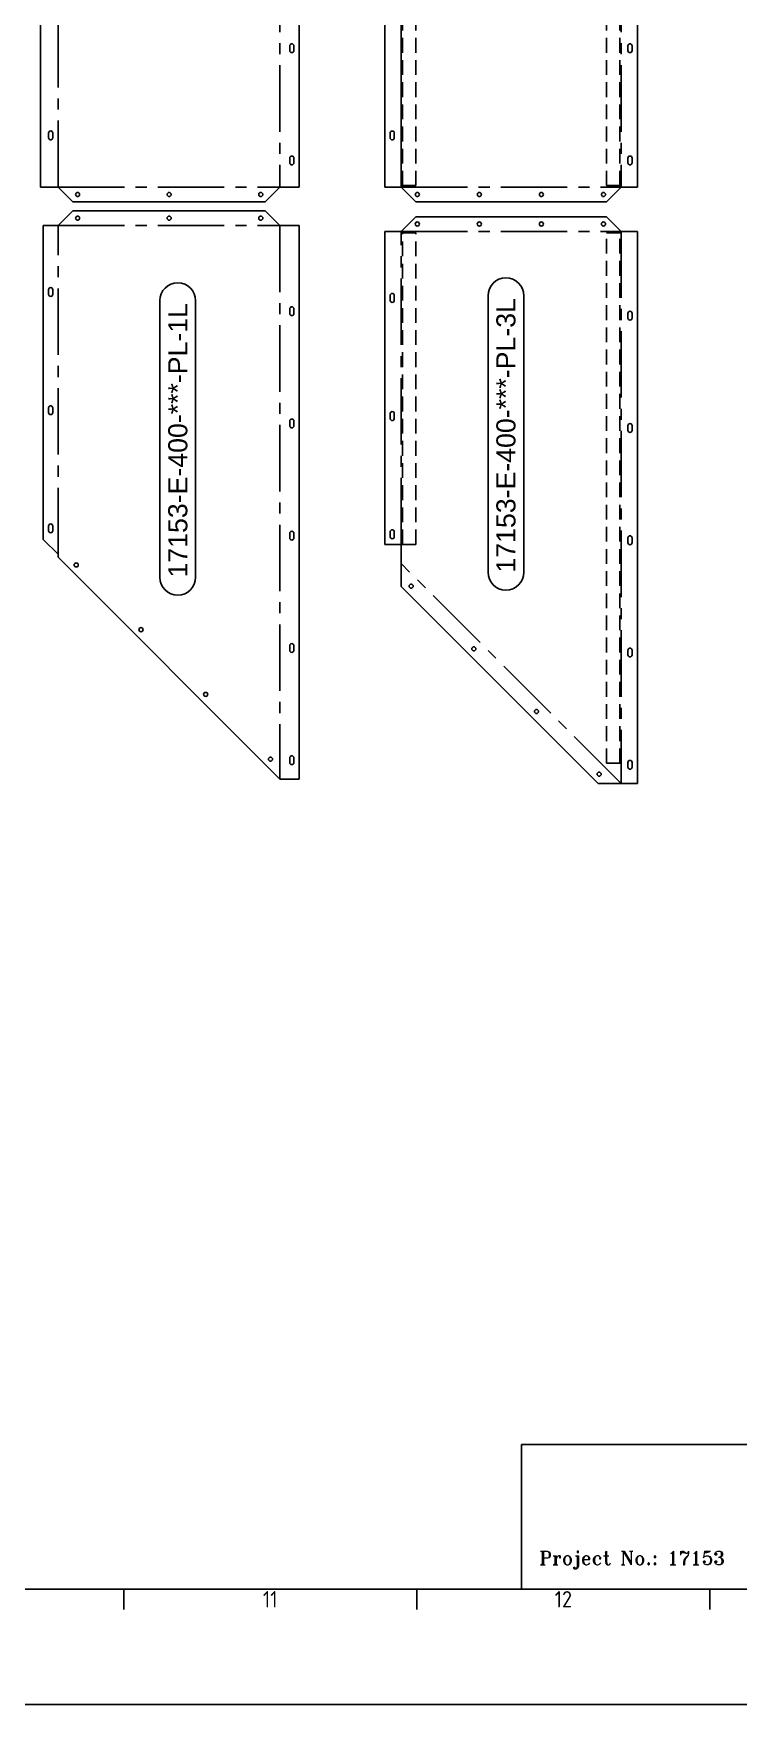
# Model space of a CAD drawing. Header units: inches. Extents: x 98758 to 118468, y 66787 to 119708.
# Drawn here: x 108911 to 111298, y 93180 to 98837 of the extents above; entities that cross this region are included whole.
import ezdxf
from ezdxf.enums import TextEntityAlignment as Align

# ---------------------------------------------------------------- set-up
doc = ezdxf.new("R2010")
doc.units = ezdxf.units.IN
doc.header["$MEASUREMENT"] = 0
for name, pattern in [('CENTER2', [1.125, 0.75, -0.125, 0.125, -0.125]), ('HIDDEN', [0.375, 0.25, -0.125]), ('HIDDEN2', [0.1875, 0.125, -0.0625])]:
    doc.linetypes.add(name, pattern=pattern)
for name, color, linetype in [('2', 2, 'HIDDEN2'), ('3-TEXT', 6, 'Continuous'), ('CADRE', 5, 'Continuous')]:
    doc.layers.add(name, color=color, linetype=linetype)
doc.styles.add('ISO Proportional', font='isocp.shx')
doc.styles.add('ROMANT', font='romant', dxfattribs={"height": 400})
doc.styles.add('style10', font='swissl.ttf', dxfattribs={"height": 40})

# ---------------------------------------------------------------- blocks, each defined once
blk = doc.blocks.new('KADR')
at = {"layer": 'CADRE', "color": 2}
for p, q in [((234746.5, -7198.2), (234746.5, -7100.9)), ((236141.9, -7198.2), (236141.9, -7100.9)), ((237537.3, -7198.2), (237537.3, -7100.9))]:
    blk.add_line(p, q, dxfattribs=at)
at = {"layer": 'CADRE', "color": 1}
blk.add_lwpolyline([(220145.5, -7651), (243248.6, -7651), (243248.6, 8686.2), (220145.5, 8686.2)], close=True, dxfattribs=at)
at = {"layer": 'CADRE'}
for points in [[(220695.6, -7100.9), (242698.5, -7100.9), (242698.5, 8136.1), (220695.6, 8136.1)], [(237747.8, -6413.3), (236640.8, -6413.3), (236640.8, -7100.9), (237747.8, -7100.9)]]:
    blk.add_lwpolyline(points, close=True, dxfattribs=at)
at = {"layer": 'CADRE', "color": 3, "style": 'ROMANT'}
blk.add_text('Project No.: 17153', height=63.758, dxfattribs=at).set_placement((237166.7, -6953.1), align=Align.MIDDLE_CENTER)
at = {"layer": 'CADRE', "color": 2, "style": 'ISO Proportional'}
for s, p in [('11', (235444.2, -7149.5)), ('12', (236839.6, -7149.5))]:
    blk.add_text(s, height=77.79, dxfattribs=at).set_placement(p, align=Align.MIDDLE)
blk = doc.blocks.new('FEGER')
for p, q in [((101429.5, 99154.7), (101429.5, 101254.7)), ((102305.5, 100017.9), (102305.5, 99154.7)), ((101494.5, 99154.7), (101429.5, 99154.7)), ((101494.5, 99154.7), (101544.5, 99104.7)), ((102245.5, 99154.7), (102195.5, 99104.7)), ((102305.5, 99154.7), (102245.5, 99154.7)), ((101494.5, 99024.5), (101544.5, 99074.5)), ((102195.5, 99104.7), (101544.5, 99104.7)), ((102195.5, 99074.5), (101544.5, 99074.5)), ((102245.5, 99024.5), (102195.5, 99074.5)), ((101429.5, 97150.8), (101429.5, 99024.5)), ((101494.5, 99024.5), (101429.5, 99024.5)), ((102245.5, 99024.5), (102295.5, 99024.5)), ((102295.5, 99024.5), (102295.5, 97961.8)), ((102245.5, 97911.8), (102295.5, 97961.8)), ((101494.5, 97150.8), (102245.5, 97901.8)), ((102245.5, 97911.8), (102245.5, 97901.8)), ((101494.5, 97150.8), (101429.5, 97150.8))]:
    blk.add_line(p, q)
at = {"color": 3, "linetype": 'CENTER2', "ltscale": 300}
for p, q in [((102245.5, 99154.7), (101494.5, 99154.7)), ((102245.5, 99024.5), (101494.5, 99024.5)), ((102245.5, 97911.8), (102245.5, 99024.5))]:
    blk.add_line(p, q, dxfattribs=at)
at = {"color": 3, "linetype": 'CENTER2', "ltscale": 300, "elevation": 0}
for points in [[(101494.5, 101254.7), (101494.5, 99154.7)], [(102245.5, 99154.7), (102245.5, 101254.7)], [(101494.5, 99024.5), (101494.5, 97150.8)]]:
    blk.add_lwpolyline(points, dxfattribs=at)
at = {"elevation": 0}
for points in [[(101461.5, 99632.9, 1), (101447.5, 99632.9), (101447.5, 99616.9, 1), (101461.5, 99616.9)], [(102277.5, 99321.7, -1), (102263.5, 99321.7), (102263.5, 99337.7, -1), (102277.5, 99337.7)], [(101461.5, 99252.9, 1), (101447.5, 99252.9), (101447.5, 99236.9, 1), (101461.5, 99236.9)], [(102277.5, 98791.5, -1), (102263.5, 98791.5), (102263.5, 98807.5, -1), (102277.5, 98807.5)], [(101461.5, 98742.7, 1), (101447.5, 98742.7), (101447.5, 98726.7, 1), (101461.5, 98726.7)], [(102277.5, 98391.5, -1), (102263.5, 98391.5), (102263.5, 98407.5, -1), (102277.5, 98407.5)], [(101461.5, 98362.7, 1), (101447.5, 98362.7), (101447.5, 98346.7, 1), (101461.5, 98346.7)], [(101461.5, 97982.7, 1), (101447.5, 97982.7), (101447.5, 97966.7, 1), (101461.5, 97966.7)], [(102277.5, 97991.5, -1), (102263.5, 97991.5), (102263.5, 98007.5, -1), (102277.5, 98007.5)], [(101461.5, 97602.7, 1), (101447.5, 97602.7), (101447.5, 97586.7, 1), (101461.5, 97586.7)], [(101461.5, 97222.7, 1), (101447.5, 97222.7), (101447.5, 97206.7, 1), (101461.5, 97206.7)]]:
    blk.add_lwpolyline(points, format="xyb", close=True, dxfattribs=at)
for centre in [(101559.5, 99129.7), (101869.5, 99129.7), (102179.5, 99129.7), (101559.5, 99049.5), (101869.5, 99049.5), (102179.5, 99049.5)]:
    blk.add_circle(centre, 7)
at = {"extrusion": (0.000187317, 7.99687e-05, 1)}
for centre in [(102184.2, 97875.8, 26.8), (102184.2, 97875.8, 27), (101965, 97656.6, 26.9), (101745.8, 97437.4, 26.8), (101526.6, 97218.2, 26.8)]:
    blk.add_circle(centre, 7, dxfattribs=at)
blk = doc.blocks.new('RDGRE')
at = {"color": 3, "linetype": 'CENTER2', "ltscale": 300}
for p, q in [((110165.4, 98808.7), (110165.4, 100908.7)), ((110165.4, 100908.7), (110165.4, 98808.7)), ((110910.4, 100908.7), (110910.4, 98808.7)), ((110165.4, 98808.7), (110910.4, 98808.7)), ((110165.4, 98808.7), (110910.4, 98808.7)), ((110165.4, 98808.7), (110910.4, 98808.7)), ((110165.4, 97599.5), (110165.4, 98658.7)), ((110165.4, 98658.7), (110910.4, 98658.7)), ((110910.4, 98658.7), (110910.4, 96789.5)), ((110910.4, 96789.5), (110165.4, 97534.5))]:
    blk.add_line(p, q, dxfattribs=at)
at = {"color": 42, "linetype": 'HIDDEN', "ltscale": 200}
for p, q in [((110170.4, 98813.7), (110170.4, 100903.7)), ((110215.4, 98813.7), (110215.4, 100903.7)), ((110860.4, 98813.7), (110860.4, 100903.7)), ((110905.4, 98813.7), (110905.4, 100903.7)), ((110165.4, 98813.7), (110215.4, 98813.7)), ((110910.4, 98813.7), (110860.4, 98813.7)), ((110215.4, 98653.7), (110165.4, 98653.7)), ((110170.4, 97599.5), (110170.4, 98653.7)), ((110215.4, 97599.5), (110215.4, 98653.7)), ((110860.4, 96858.7), (110860.4, 98653.7)), ((110860.4, 98653.7), (110910.4, 98653.7)), ((110905.4, 96858.7), (110905.4, 98653.7)), ((110165.4, 97599.5), (110215.4, 97599.5)), ((110910.4, 96858.7), (110860.4, 96858.7))]:
    blk.add_line(p, q, dxfattribs=at)
for p, q in [((110965.4, 98808.7), (110965.4, 100908.7)), ((110110.4, 99672), (110110.4, 98808.7)), ((110110.4, 98808.7), (110165.4, 98808.7)), ((110165.4, 98808.7), (110215.4, 98758.7)), ((110910.4, 98808.7), (110860.4, 98758.7)), ((110910.4, 98808.7), (110965.4, 98808.7)), ((110215.4, 98758.7), (110860.4, 98758.7)), ((110165.4, 98658.7), (110110.4, 98658.7)), ((110110.4, 98658.7), (110110.4, 97599.5)), ((110165.4, 98658.7), (110215.4, 98708.7)), ((110215.4, 98708.7), (110860.4, 98708.7)), ((110910.4, 98658.7), (110860.4, 98708.7)), ((110910.4, 98658.7), (110965.4, 98658.7)), ((110965.4, 96789.5), (110965.4, 98658.7)), ((110165.4, 97599.5), (110110.4, 97599.5)), ((110165.4, 97456.7), (110165.4, 97599.5)), ((110832.6, 96789.5), (110165.4, 97456.7)), ((110910.4, 96789.5), (110832.6, 96789.5)), ((110910.4, 96789.5), (110965.4, 96789.5))]:
    blk.add_line(p, q)
at = {"elevation": 0}
for points in [[(110933.4, 99287, -1), (110947.4, 99287), (110947.4, 99271, -1), (110933.4, 99271)], [(110128.4, 98975.7, 1), (110142.4, 98975.7), (110142.4, 98991.7, 1), (110128.4, 98991.7)], [(110933.4, 98907, -1), (110947.4, 98907), (110947.4, 98891, -1), (110933.4, 98891)], [(110128.4, 98425.7, 1), (110142.4, 98425.7), (110142.4, 98441.7, 1), (110128.4, 98441.7)], [(110933.4, 98381.4, -1), (110947.4, 98381.4), (110947.4, 98365.4, -1), (110933.4, 98365.4)], [(110128.4, 98025.7, 1), (110142.4, 98025.7), (110142.4, 98041.7, 1), (110128.4, 98041.7)], [(110933.4, 98001.4, -1), (110947.4, 98001.4), (110947.4, 97985.4, -1), (110933.4, 97985.4)], [(110128.4, 97625.7, 1), (110142.4, 97625.7), (110142.4, 97641.7, 1), (110128.4, 97641.7)], [(110933.4, 97621.4, -1), (110947.4, 97621.4), (110947.4, 97605.4, -1), (110933.4, 97605.4)], [(110933.4, 97241.4, -1), (110947.4, 97241.4), (110947.4, 97225.4, -1), (110933.4, 97225.4)], [(110933.4, 96861.4, -1), (110947.4, 96861.4), (110947.4, 96845.4, -1), (110933.4, 96845.4)]]:
    blk.add_lwpolyline(points, format="xyb", close=True, dxfattribs=at)
for centre in [(110220.4, 98783.7), (110430.4, 98783.7), (110640.4, 98783.7), (110850.4, 98783.7), (110220.4, 98683.7), (110430.4, 98683.7), (110640.4, 98683.7), (110850.4, 98683.7)]:
    blk.add_circle(centre, 7)
at = {"extrusion": (-7.99687e-05, 0.000187317, 1)}
for centre in [(110199.5, 97458, 9.3), (110411.6, 97245.8, 9.4), (110623.8, 97033.7, 9.3), (110835.9, 96821.6, 9.3)]:
    blk.add_circle(centre, 7, dxfattribs=at)
at = {"layer": '2', "color": 8, "linetype": 'ByBlock'}
blk.add_lwpolyline([(110459.7, 97504.8), (110459.7, 98441.2, -1), (110580.6, 98441.2), (110580.6, 97504.8, -1), (110459.7, 97504.8)], format="xyb", dxfattribs=at)
at = {"layer": '3-TEXT', "color": 2, "style": 'style10'}
blk.add_text('17153-E-400-***-PL-3L', height=64.68, rotation=90, dxfattribs=at).set_placement((110520.2, 97968.5), align=Align.MIDDLE_CENTER)

msp = doc.modelspace()

# ---------------------------------------------------------------- linework, layer by layer
at = {"layer": '2', "color": 8, "linetype": 'ByBlock'}
msp.add_lwpolyline([(109339.4, 96996.4), (109339.4, 97932.8, -1), (109460.3, 97932.8), (109460.3, 96996.4, -1), (109339.4, 96996.4)], format="xyb", dxfattribs=at)

# ---------------------------------------------------------------- block references
at = {"color": 11, "xscale": 0.7109727904720456, "yscale": 0.7109727904720456, "zscale": 0.7109727904720456}
msp.add_blockref('KADR', (-57681.6, 98620), dxfattribs=at)
at = {"xscale": -1}
msp.add_blockref('FEGER', (211240.3, -837.6), dxfattribs=at)
msp.add_blockref('RDGRE', (-9.7, -491.7))

# ---------------------------------------------------------------- texts
at = {"layer": '3-TEXT', "color": 2, "style": 'style10'}
msp.add_text('17153-E-400-***-PL-1L', height=64.68, rotation=90, dxfattribs=at).set_placement((109399.9, 97460.1), align=Align.MIDDLE_CENTER)

doc.saveas('drawing.dxf')
